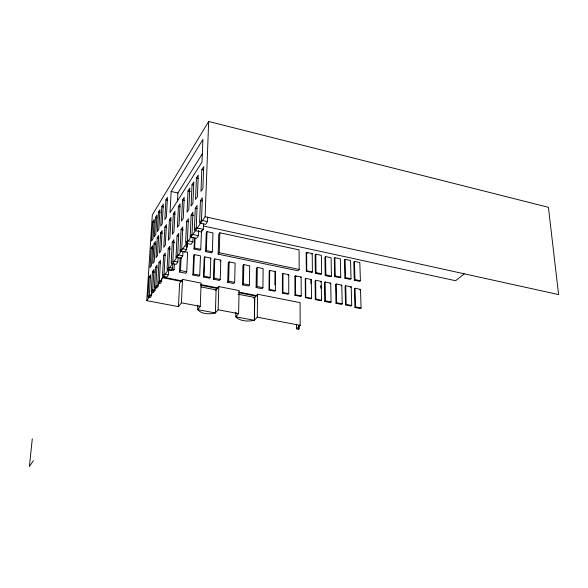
<?xml version="1.0" encoding="UTF-8"?>
<svg xmlns="http://www.w3.org/2000/svg" width="588" height="588" viewBox="0 0 588 588"><rect width="100%" height="100%" fill="white"/><g stroke="black" fill="none" stroke-linecap="round" stroke-linejoin="round"><path stroke-width="0.88" d="M282.35 293.111L282.402 274.126L282.997 273.479L288.737 274.662L288.737 293.632L288.127 294.265L282.35 293.111L282.953 292.479L282.997 273.479M274.89 284.871L274.964 272.2L275.485 271.627L269.694 270.429L269.179 271.009L269.017 290.046L274.853 291.207L275.375 290.648L275.485 271.627M269.017 290.046L269.539 289.48L269.694 270.429M262.932 287.686L263.137 268.584L257.294 267.378L256.383 268.437L256.118 287.539L262.005 288.715L262.932 287.686L257.037 286.51L256.118 287.539M254.655 297.454L254.325 320.298L257.272 317.197L257.573 294.235L300.064 302.629L300.174 325.333L296.47 328.846L298.66 329.265L299.196 328.758L299.182 325.215M235.861 312.213L235.759 316.8C240.308 321.592 248.32 321.518 254.428 320.32L254.758 297.477L238.022 294.191M257.037 286.51L257.294 267.378M249.386 284.989L249.709 265.82L243.814 264.6L242.91 265.688L242.528 284.857L248.467 286.04L249.386 284.989L243.439 283.798L242.528 284.857M243.439 283.798L243.814 264.6M254.428 320.32L235.759 316.8L238.603 313.654L239.088 290.582L218.809 286.576L215.649 290.45M234.663 282.38L235.112 263.13L229.151 261.903L228.225 263.064L227.718 282.306L233.723 283.504L234.663 282.38L228.651 281.182L227.718 282.306M228.651 281.182L229.151 261.903M220.235 279.432L220.809 260.116L214.789 258.874L214.017 259.889L213.385 279.197L219.442 280.41L220.235 279.432L214.164 278.212L213.385 279.197M218.141 254.148L218.758 234.244L219.839 232.782L299.079 249.885L299.174 269.436L297.903 270.781L218.141 254.148L219.236 252.722L219.839 232.782M197.811 305.157L197.634 309.619C201.706 314.389 209.666 314.382 215.384 312.963L218.111 309.766L218.809 286.576M214.164 278.212L214.789 258.874M210.166 277.448L210.82 258.103L204.771 256.853L204.205 257.61L203.492 276.963L209.593 278.183L210.166 277.448L204.058 276.228L203.492 276.963M212.356 251.826L212.988 232.907L207.005 231.621L206.241 232.686L205.55 251.605L211.577 252.862L212.356 251.826L206.322 250.569L205.55 251.605M206.322 250.569L207.005 231.621M200.42 223.242L205.602 224.373L207.542 221.617L207.704 217.119M201.177 286.959L216.105 289.891L215.384 312.963L197.634 309.619L200.265 306.377L201.147 283.085L182.508 279.403L179.583 283.379L178.487 306.642L146.757 300.666L152.329 214.907L208.659 121.473L548.413 207.307L558.6 294.588L205.124 216.737L146.757 300.666M195.223 230.665L201.405 231.988L203.308 229.305L203.507 223.969M205.124 216.737L208.659 121.473M204.058 276.228L204.771 256.853M200.442 200.633L199.553 223.058L201.471 220.287L202.346 197.788L200.442 200.633L202.147 201.015M201.831 169.557L200.971 191.365L202.867 188.483L203.72 166.602L201.831 169.557L203.602 169.976M199.729 275.265L200.479 255.861L194.378 254.604L193.672 255.574L192.871 274.986L199.009 276.213L199.729 275.265L193.577 274.037L192.871 274.986M194.466 238.177L194.018 249.018L200.089 250.29L200.773 249.341L201.508 230.371M193.577 274.037L194.378 254.604M194.018 249.018L194.694 248.07L195.106 238.118M196.216 227.776L197.127 205.491L195.267 208.27L194.341 230.474L196.216 227.776L203.308 229.305M190.181 236.971L192.011 234.325L192.96 212.209L191.137 214.929L190.181 236.971L196.59 238.331L198.45 235.7L198.656 230.4M186.389 243.336L191.049 244.314L192.857 241.749L193.048 237.184M196.436 177.914L195.532 199.508L197.384 196.708L198.266 175.04L196.436 177.914L198.127 178.311M187.396 240.595L188.373 218.677L186.602 221.331L185.61 243.175L187.396 240.595L192.857 241.749M186.697 247.688L187.484 246.563L187.645 242.94M180.156 257.838L179.48 271.994L185.683 273.229L186.734 271.796L187.601 252.318L183.199 251.407M192.026 184.669L191.093 206.079L192.901 203.338L193.819 181.854L192.026 184.669L193.695 185.051M176.003 257.257L177.701 254.81L178.752 233.296L177.061 235.825L176.003 257.257L181.016 258.286L182.736 255.839L182.941 251.363M178.487 306.642L181.435 302.805L182.508 279.403M187.998 190.931L187.035 212.18L188.799 209.497L189.755 188.175L187.998 190.931L190.439 191.482M180.031 251.091L181.766 248.584L182.78 226.909L181.06 229.489L180.031 251.091L184.764 252.076L186.521 249.577L186.808 243.263M182.523 200.001L181.516 221.044L183.236 218.435L184.228 197.325L182.523 200.001L184.213 200.383M179.48 271.994L180.523 270.546L181.148 257.25M178.407 206.425L177.378 227.299L179.061 224.748L180.075 203.808L178.407 206.425L180.178 206.822M172.012 263.527L176.179 264.365L177.855 261.983L178.068 257.559M173.364 213.745L172.306 234.399L173.938 231.915L174.989 211.195L173.364 213.745L175.084 214.12M172.262 242.146L171.174 263.358L172.835 260.962L173.908 239.684L172.262 242.146L174.739 242.66M167.867 269.833L171.012 270.465L172.644 268.135L172.879 263.549M177.488 200.964L177.885 192.996L202.448 153.593M168.91 269.591L173.372 270.487L174.121 269.422L174.386 264.1M169.41 219.78L168.33 240.264L169.932 237.839L171.005 217.281L169.41 219.78L171.027 220.132M171.145 191.475L170.02 212.738L202.022 162.009L202.911 139.444L171.145 191.475L177.885 192.996M168.19 248.636L167.08 269.679L168.697 267.342L169.8 246.225L168.19 248.636L170.527 249.121M163.361 276.301L166.838 276.985L168.433 274.714L168.719 269.267M163.633 255.288L162.494 276.132L164.074 273.846L165.206 252.943L163.633 255.288L165.353 255.64M155.122 287.907L156.636 288.201L158.157 286.025L158.304 283.35M159.326 281.02L160.487 260.315L158.958 262.601L157.79 283.24L159.326 281.02L161.634 281.468L161.781 278.771M165.912 199.846L164.816 219.618L166.367 217.163L167.448 197.333L165.912 199.846L167.69 200.243M164.883 227.019L163.773 247.313L165.331 244.946L166.441 224.579L164.883 227.019L166.617 227.387M158.488 212.099L157.356 231.576L158.841 229.217L159.965 209.681L158.488 212.099L160.23 212.481M155.548 267.29L154.357 287.767L155.871 285.584L157.047 265.041L155.548 267.29L157.055 267.584M157.194 237.728L156.041 257.676L157.533 255.398L158.686 235.391L157.194 237.728L158.914 238.089M152.013 292.148L153.519 292.434L155.012 290.296L155.166 287.635M161.825 206.572L160.715 226.182L162.222 223.785L163.332 204.109L161.825 206.572L163.596 206.961M160.627 232.877L159.488 252.98L161.016 250.657L162.148 230.496L160.627 232.877L162.273 233.223M155.467 217.45L154.321 236.817L155.776 234.502L156.915 215.076L155.467 217.45L157.084 217.803M153.96 243.755L152.784 263.578L154.247 261.351L155.416 241.462L153.96 243.755L155.526 244.079M152.468 271.671L151.263 292.001L152.74 289.862L153.938 269.458L152.468 271.671L154.703 272.112M148.661 297.359L150.161 297.638L151.623 295.543L151.778 292.905M149.139 277.022L147.919 297.212L149.374 295.117L150.587 274.861L149.139 277.022L150.624 277.315M151.234 247.916L150.043 267.621L151.491 265.423L152.667 245.659L151.234 247.916L152.931 248.268M152.74 221.808L151.579 241.058L153.012 238.779L154.166 219.471L152.74 221.808L154.394 222.168M32.281 438.824L29.4 466.527L33.443 460.669M161.634 281.468L160.09 283.688L158.554 283.387M210.254 258.852L210.82 258.103M220.022 261.123L220.809 260.116M254.163 297.998L257.573 294.235M254.266 298.02L254.758 297.477L253.354 297.844M306.172 252.833L306.627 252.34L312.206 253.546L312.397 271.965L311.941 272.435L306.319 271.266L306.172 252.833L307.767 253.171M288.135 275.309L288.737 274.662M311.75 254.031L312.206 253.546M315.807 254.192L315.124 254.92L315.344 273.31L320.923 274.478L321.621 273.773L321.357 255.39L315.807 254.192L316.028 272.604L315.344 273.31M294.904 276.389L295.426 275.831L301.115 277.007L301.225 295.911L300.689 296.448L294.963 295.301L294.904 276.389L296.528 276.72M306.319 271.266L306.774 270.789L306.627 252.34M300.586 277.558L301.115 277.007M325.576 256.559L324.914 257.243L325.208 275.596L330.757 276.75L331.426 276.088L331.081 257.75L325.576 256.559L325.877 274.927L325.208 275.596M305.664 278.344L305.245 278.771L305.385 297.638L311.074 298.777L311.493 298.359L311.309 279.513L305.664 278.344L305.804 297.227L305.385 297.638M294.963 295.301L295.485 294.764L295.426 275.831M311.309 279.513L310.89 279.932L310.927 283.526M334.881 257.691L334.285 258.301L334.653 276.588L340.158 277.742L340.761 277.154L340.349 258.874L334.881 257.691L335.256 276L334.653 276.588M315.638 280.255L315.094 280.799L315.315 299.623L320.96 300.747L321.511 300.218L321.246 281.417L315.638 280.255L315.859 299.094L315.315 299.623M320.695 281.961L321.246 281.417M345.105 259.337L344.421 260.014L344.869 278.242L350.338 279.388L351.029 278.734L350.536 260.506L345.105 259.337L345.56 277.587L344.869 278.242M325.149 281.997L324.436 282.703L324.73 301.468L330.338 302.592L331.073 301.909L330.721 283.144L325.149 281.997L325.451 300.784L324.73 301.468M330 283.85L330.721 283.144M354.439 261.388L353.778 262.027L354.299 280.219L359.731 281.358L360.4 280.733L359.827 262.557L354.439 261.388L354.961 279.594L354.299 280.219M336.24 283.982L335.601 284.599L335.983 303.305L341.554 304.415L342.201 303.827L341.768 285.129L336.24 283.982L336.63 302.71L335.983 303.305M341.128 285.739L341.768 285.129M345.715 285.702L345.09 286.29L345.546 304.944L351.073 306.054L351.712 305.481L351.205 286.834L345.715 285.702L346.178 304.371L345.546 304.944M350.573 287.422L351.205 286.834M355.042 288.282L354.402 288.862L354.939 307.487L360.429 308.582L361.076 308.016L360.495 289.406L355.042 288.282L355.578 306.914L354.939 307.487M359.856 289.987L360.495 289.406M464.255 273.883L455.619 280.719L203.477 226.005M150.124 295.257L151.623 295.543M181.435 302.805L200.265 306.377M218.111 309.766L238.603 313.654M257.272 317.197L300.174 325.333M152.74 289.862L155.012 290.296M156.629 285.731L158.157 286.025M162.222 276.977L182.03 280.88M200.942 284.607L218.045 287.98M238.757 292.06L256.765 295.61M162.722 277.734L181.611 281.454M200.501 285.173L217.589 288.539M239.184 292.787L256.272 296.154M164.941 274.023L168.433 274.714M168.697 267.342L172.644 268.135M180.523 270.546L186.734 271.796M172.335 269.069L174.121 269.422M346.178 304.371L351.712 305.481M336.63 302.71L342.201 303.827M269.539 289.48L275.375 290.648M295.485 294.764L301.225 295.911M325.451 300.784L331.073 301.909M355.578 306.914L361.076 308.016M282.953 292.479L288.737 293.632M315.859 299.094L321.511 300.218M305.804 297.227L311.493 298.359M173.666 261.131L177.855 261.983M158.958 262.601L160.48 262.909M178.539 254.979L182.736 255.839M182.559 248.753L186.521 249.577M345.56 277.587L351.029 278.734M354.961 279.594L360.4 280.733M335.256 276L340.761 277.154M316.028 272.604L321.621 273.773M306.774 270.789L312.397 271.965M325.877 274.927L331.426 276.088M219.236 252.722L299.174 269.436M185.727 246.196L187.484 246.563M194.694 248.07L200.773 249.341M177.061 235.825L178.715 236.17M192.011 234.325L198.45 235.7M181.06 229.489L183.405 229.989M201.471 220.287L207.542 221.617M186.602 221.331L188.395 221.72M191.137 214.929L193.518 215.451M195.267 208.27L197.017 208.659M320.747 285.54L320.783 288.223M298.645 325.59L298.66 329.265M296.448 324.333L296.47 328.846"/></g></svg>
